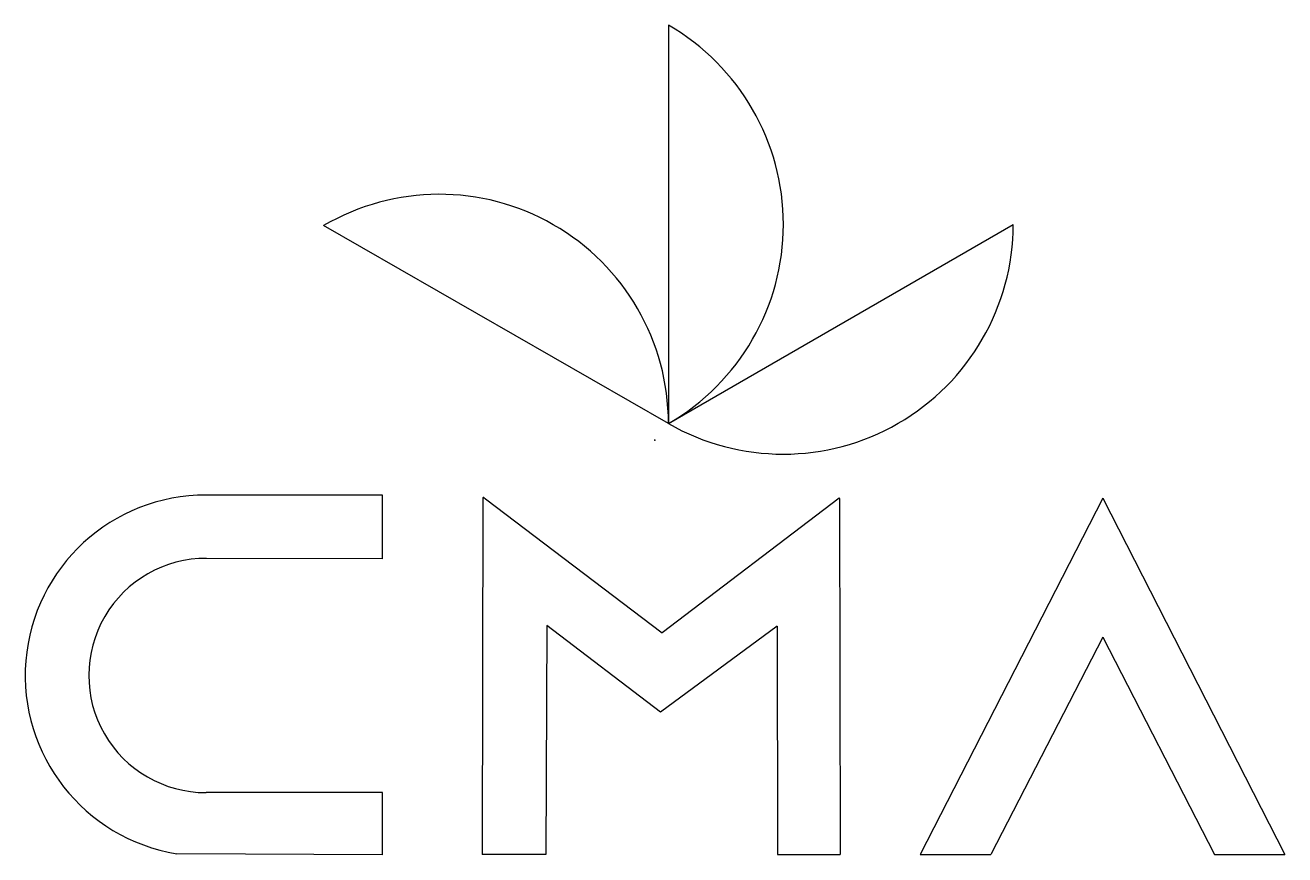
# Model space of a CAD drawing. Header units: millimetres. Extents: x -10770 to 10771, y -7091 to 7092.
import ezdxf

# ---------------------------------------------------------------- set-up
doc = ezdxf.new("R2010")
doc.units = ezdxf.units.MM
doc.header["$PDSIZE"] = -1

msp = doc.modelspace()

# ---------------------------------------------------------------- linework, layer by layer
at = {"color": 7, "linetype": 'Continuous', "lineweight": 25}
for p, q in [((231, 7092), (231, 282)), ((231, 282), (-5667, 3665)), ((231, 282), (6128, 3687)), ((-4659, -941), (-7675, -941)), ((-4659, -2033), (-4659, -941)), ((-2944, -994), (-2957, -7088)), ((-2925, -985), (-2900, -1004)), ((-2900, -1004), (123, -3295)), ((3150, -992), (123, -3295)), ((3156, -998), (3165, -7088)), ((7658, -992), (4534, -7088)), ((7658, -992), (10771, -7088)), ((-4659, -2033), (-7667, -2024)), ((-1852, -3169), (-1865, -7088)), ((94, -4654), (-1852, -3169)), ((2089, -3182), (94, -4654)), ((2089, -3182), (2098, -7088)), ((7661, -3368), (5744, -7088)), ((7661, -3368), (9569, -7088)), ((-4659, -6024), (-7676, -6027)), ((-4659, -7091), (-4659, -6024)), ((-4659, -7091), (-8176, -7072)), ((-1865, -7088), (-2957, -7088)), ((2098, -7088), (3165, -7088)), ((4534, -7088), (5744, -7088)), ((9569, -7088), (10771, -7088))]:
    msp.add_line(p, q, dxfattribs=at)
at = {"color": 7, "linetype": 'Continuous'}
for q in [(0, 9), (4, 0)]:
    msp.add_line((0, 0), q, dxfattribs=at)
at = {"color": 7, "linetype": 'Continuous', "lineweight": 25}
for centre, radius, start, end in [((-1735, 3687), 3931, 300, 60), ((-3688, 282), 3919, 0, 120.3227), ((2192, 3694), 3935, 240.1003, 359.8997), ((-7684, -4026), 3085, 89.8279, 260.8224), ((-2932, -994), 11.5, 52.1366, 179.2589), ((3150, -998), 5.96, 0.2772, 89.9999), ((-7680, -4025), 2002, 89.6315, 270.1168)]:
    msp.add_arc(centre, radius, start, end, dxfattribs=at)
at = {"color": 7, "linetype": 'Continuous'}
msp.add_point((0, 0), dxfattribs=at)

doc.saveas('drawing.dxf')
